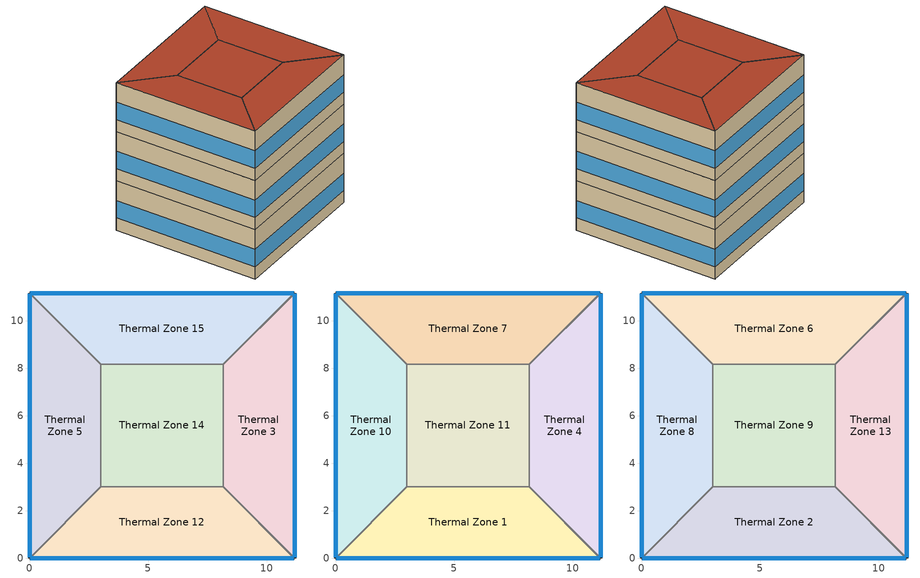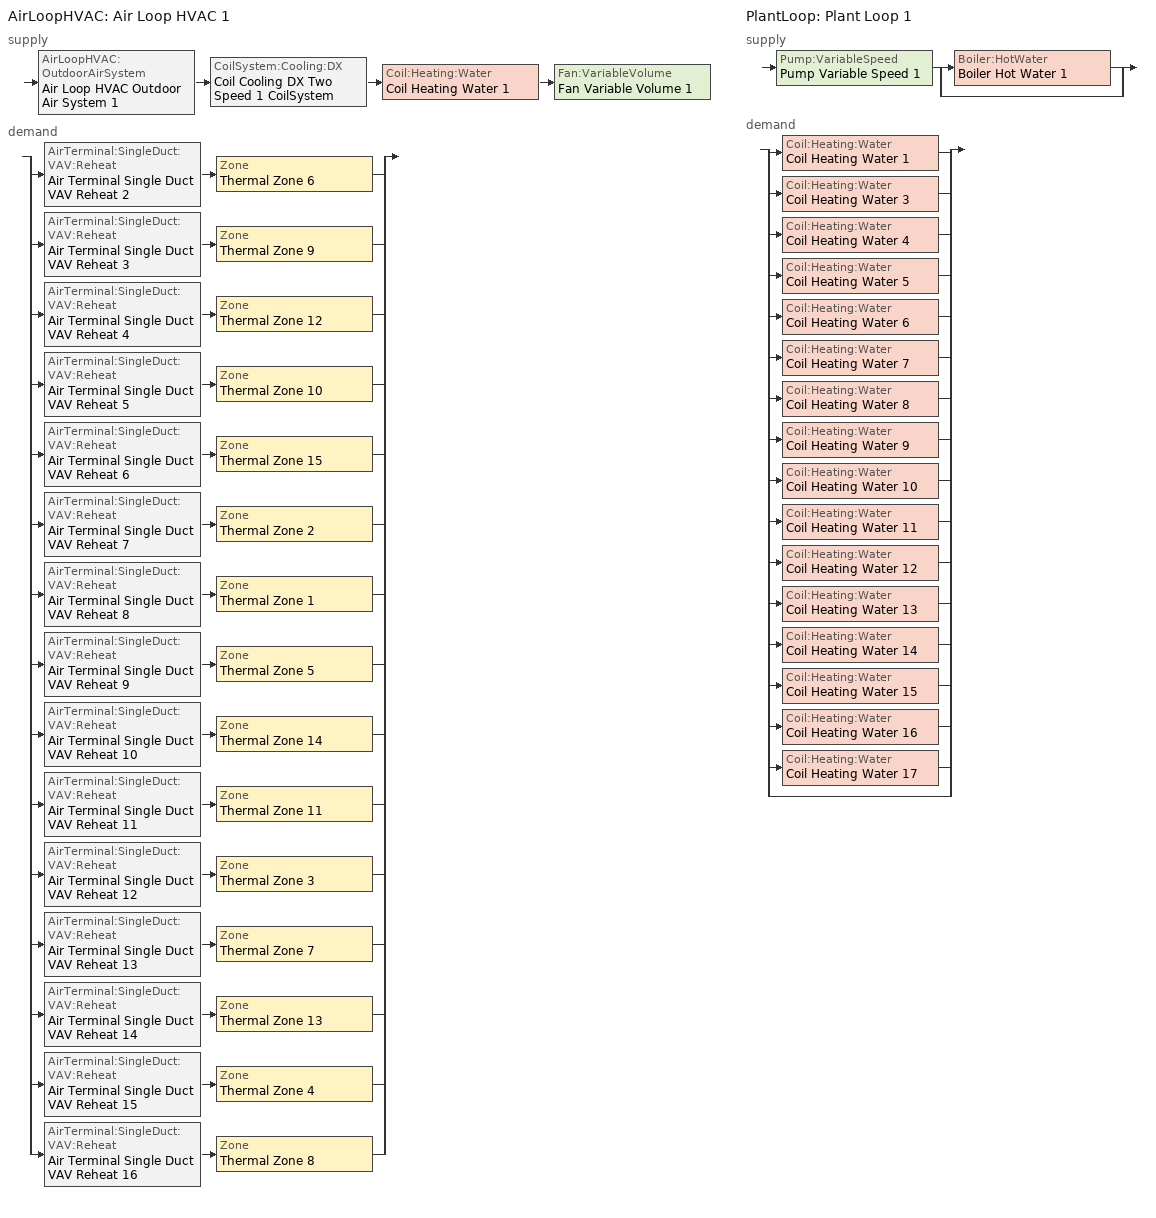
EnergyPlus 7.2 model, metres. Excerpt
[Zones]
Thermal Zone 5
 floor ground (000_ExtSlabCarpet_4in_ClimateZone 1-8): 0,0 0,11.18 3,8.18 3,3 z0
 wall outside (ASHRAE_189.1-2009_ExtWall_SteelFrame_ClimateZone 4-8): 0,11.18 0,0 z0:4
 wall to Thermal Zone 14 (000_Interior Wall): 3,3 3,8.18 z0:4
 wall to Thermal Zone 15 (000_Interior Wall): 3,8.18 0,11.18 z0:4
 wall to Thermal Zone 12 (000_Interior Wall): 0,0 3,3 z0:4
 window (ASHRAE_189.1-2009_ExtWindow_ClimateZone 4-5): 0,11.15 0,0.03 z1:2.41
Thermal Zone 12
 floor ground (000_ExtSlabCarpet_4in_ClimateZone 1-8): 11.18,0 0,0 3,3 8.18,3 z0
 wall outside (ASHRAE_189.1-2009_ExtWall_SteelFrame_ClimateZone 4-8): 0,0 11.18,0 z0:4
 wall to Thermal Zone 3 (000_Interior Wall): 11.18,0 8.18,3 z0:4
 wall to Thermal Zone 14 (000_Interior Wall): 8.18,3 3,3 z0:4
 window (ASHRAE_189.1-2009_ExtWindow_ClimateZone 4-5): 0.03,0 11.15,0 z1:2.41
Thermal Zone 14
 floor ground (000_ExtSlabCarpet_4in_ClimateZone 1-8): 3,3 3,8.18 8.18,8.18 8.18,3 z0
 wall to Thermal Zone 3 (000_Interior Wall): 8.18,3 8.18,8.18 z0:4
 wall to Thermal Zone 15 (000_Interior Wall): 8.18,8.18 3,8.18 z0:4
Thermal Zone 15
 floor ground (000_ExtSlabCarpet_4in_ClimateZone 1-8): 0,11.18 11.18,11.18 8.18,8.18 3,8.18 z0
 wall outside (ASHRAE_189.1-2009_ExtWall_SteelFrame_ClimateZone 4-8): 11.18,11.18 0,11.18 z0:4
 wall to Thermal Zone 3 (000_Interior Wall): 8.18,8.18 11.18,11.18 z0:4
 window (ASHRAE_189.1-2009_ExtWindow_ClimateZone 4-5): 11.15,11.18 0.03,11.18 z1:2.41
Thermal Zone 3
 floor ground (000_ExtSlabCarpet_4in_ClimateZone 1-8): 11.18,11.18 11.18,0 8.18,3 8.18,8.18 z0
 wall outside (ASHRAE_189.1-2009_ExtWall_SteelFrame_ClimateZone 4-8): 11.18,0 11.18,11.18 z0:4
 window (ASHRAE_189.1-2009_ExtWindow_ClimateZone 4-5): 11.18,0.03 11.18,11.15 z1:2.41
Thermal Zone 4
 floor to Thermal Zone 3 (000_Interior Floor): 11.18,11.18 11.18,0 8.18,3 8.18,8.18 z4
 wall outside (ASHRAE_189.1-2009_ExtWall_SteelFrame_ClimateZone 4-8): 11.18,0 11.18,11.18 z4:8
 wall to Thermal Zone 7 (000_Interior Wall): 11.18,11.18 8.18,8.18 z4:8
 wall to Thermal Zone 1 (000_Interior Wall): 8.18,3 11.18,0 z4:8
 wall to Thermal Zone 11 (000_Interior Wall): 8.18,8.18 8.18,3 z4:8
 window (ASHRAE_189.1-2009_ExtWindow_ClimateZone 4-5): 11.18,0.03 11.18,11.15 z5:6.41
Thermal Zone 1
 floor to Thermal Zone 12 (000_Interior Floor): 11.18,0 0,0 3,3 8.18,3 z4
 wall outside (ASHRAE_189.1-2009_ExtWall_SteelFrame_ClimateZone 4-8): 0,0 11.18,0 z4:8
 wall to Thermal Zone 10 (000_Interior Wall): 3,3 0,0 z4:8
 wall to Thermal Zone 11 (000_Interior Wall): 8.18,3 3,3 z4:8
 window (ASHRAE_189.1-2009_ExtWindow_ClimateZone 4-5): 0.03,0 11.15,0 z5:6.41
Thermal Zone 10
 floor to Thermal Zone 5 (000_Interior Floor): 0,0 0,11.18 3,8.18 3,3 z4
 wall outside (ASHRAE_189.1-2009_ExtWall_SteelFrame_ClimateZone 4-8): 0,11.18 0,0 z4:8
 wall to Thermal Zone 11 (000_Interior Wall): 3,3 3,8.18 z4:8
 wall to Thermal Zone 7 (000_Interior Wall): 3,8.18 0,11.18 z4:8
 window (ASHRAE_189.1-2009_ExtWindow_ClimateZone 4-5): 0,11.15 0,0.03 z5:6.41
Thermal Zone 11
 floor to Thermal Zone 14 (000_Interior Floor): 3,3 3,8.18 8.18,8.18 8.18,3 z4
 wall to Thermal Zone 7 (000_Interior Wall): 8.18,8.18 3,8.18 z4:8
Thermal Zone 7
 floor to Thermal Zone 15 (000_Interior Floor): 0,11.18 11.18,11.18 8.18,8.18 3,8.18 z4
 wall outside (ASHRAE_189.1-2009_ExtWall_SteelFrame_ClimateZone 4-8): 11.18,11.18 0,11.18 z4:8
 window (ASHRAE_189.1-2009_ExtWindow_ClimateZone 4-5): 11.15,11.18 0.03,11.18 z5:6.41
Thermal Zone 2
 floor to Thermal Zone 1 (000_Interior Floor): 11.18,0 0,0 3,3 8.18,3 z8
 wall outside (ASHRAE_189.1-2009_ExtWall_SteelFrame_ClimateZone 4-8): 0,0 11.18,0 z8:12
 wall to Thermal Zone 13 (000_Interior Wall): 11.18,0 8.18,3 z8:12
 wall to Thermal Zone 8 (000_Interior Wall): 3,3 0,0 z8:12
 wall to Thermal Zone 9 (000_Interior Wall): 8.18,3 3,3 z8:12
 window (ASHRAE_189.1-2009_ExtWindow_ClimateZone 4-5): 0.03,0 11.15,0 z9:10.41
 roof outside (ASHRAE_189.1-2009_ExtRoof_IEAD_ClimateZone 2-5): 8.18,3 3,3 0,0 11.18,0 z12
Thermal Zone 6
 floor to Thermal Zone 7 (000_Interior Floor): 0,11.18 11.18,11.18 8.18,8.18 3,8.18 z8
 wall outside (ASHRAE_189.1-2009_ExtWall_SteelFrame_ClimateZone 4-8): 11.18,11.18 0,11.18 z8:12
 wall to Thermal Zone 9 (000_Interior Wall): 3,8.18 8.18,8.18 z8:12
 wall to Thermal Zone 13 (000_Interior Wall): 8.18,8.18 11.18,11.18 z8:12
 wall to Thermal Zone 8 (000_Interior Wall): 0,11.18 3,8.18 z8:12
 window (ASHRAE_189.1-2009_ExtWindow_ClimateZone 4-5): 11.15,11.18 0.03,11.18 z9:10.41
 roof outside (ASHRAE_189.1-2009_ExtRoof_IEAD_ClimateZone 2-5): 3,8.18 8.18,8.18 11.18,11.18 0,11.18 z12
Thermal Zone 9
 floor to Thermal Zone 11 (000_Interior Floor): 3,3 3,8.18 8.18,8.18 8.18,3 z8
 wall to Thermal Zone 8 (000_Interior Wall): 3,8.18 3,3 z8:12
 wall to Thermal Zone 13 (000_Interior Wall): 8.18,3 8.18,8.18 z8:12
 roof outside (ASHRAE_189.1-2009_ExtRoof_IEAD_ClimateZone 2-5): 8.18,3 8.18,8.18 3,8.18 3,3 z12
Thermal Zone 8
 floor to Thermal Zone 10 (000_Interior Floor): 0,0 0,11.18 3,8.18 3,3 z8
 wall outside (ASHRAE_189.1-2009_ExtWall_SteelFrame_ClimateZone 4-8): 0,11.18 0,0 z8:12
 window (ASHRAE_189.1-2009_ExtWindow_ClimateZone 4-5): 0,11.15 0,0.03 z9:10.41
 roof outside (ASHRAE_189.1-2009_ExtRoof_IEAD_ClimateZone 2-5): 3,3 3,8.18 0,11.18 0,0 z12
Thermal Zone 13
 floor to Thermal Zone 4 (000_Interior Floor): 11.18,11.18 11.18,0 8.18,3 8.18,8.18 z8
 wall outside (ASHRAE_189.1-2009_ExtWall_SteelFrame_ClimateZone 4-8): 11.18,0 11.18,11.18 z8:12
 window (ASHRAE_189.1-2009_ExtWindow_ClimateZone 4-5): 11.18,0.03 11.18,11.15 z9:10.41
 roof outside (ASHRAE_189.1-2009_ExtRoof_IEAD_ClimateZone 2-5): 8.18,8.18 8.18,3 11.18,0 11.18,11.18 z12
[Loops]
AirLoopHVAC 'Air Loop HVAC 1'
 supply: AirLoopHVAC:OutdoorAirSystem 'Air Loop HVAC Outdoor Air System 1' > CoilSystem:Cooling:DX 'Coil Cooling DX Two Speed 1 CoilSystem' > Coil:Heating:Water 'Coil Heating Water 1' > Fan:VariableVolume 'Fan Variable Volume 1'
 demand: split
  | AirTerminal:SingleDuct:VAV:Reheat 'Air Terminal Single Duct VAV Reheat 2' > Zone 'Thermal Zone 6'
  | AirTerminal:SingleDuct:VAV:Reheat 'Air Terminal Single Duct VAV Reheat 3' > Zone 'Thermal Zone 9'
  | AirTerminal:SingleDuct:VAV:Reheat 'Air Terminal Single Duct VAV Reheat 4' > Zone 'Thermal Zone 12'
  | AirTerminal:SingleDuct:VAV:Reheat 'Air Terminal Single Duct VAV Reheat 5' > Zone 'Thermal Zone 10'
  | AirTerminal:SingleDuct:VAV:Reheat 'Air Terminal Single Duct VAV Reheat 6' > Zone 'Thermal Zone 15'
  | AirTerminal:SingleDuct:VAV:Reheat 'Air Terminal Single Duct VAV Reheat 7' > Zone 'Thermal Zone 2'
  | AirTerminal:SingleDuct:VAV:Reheat 'Air Terminal Single Duct VAV Reheat 8' > Zone 'Thermal Zone 1'
  | AirTerminal:SingleDuct:VAV:Reheat 'Air Terminal Single Duct VAV Reheat 9' > Zone 'Thermal Zone 5'
  | AirTerminal:SingleDuct:VAV:Reheat 'Air Terminal Single Duct VAV Reheat 10' > Zone 'Thermal Zone 14'
  | AirTerminal:SingleDuct:VAV:Reheat 'Air Terminal Single Duct VAV Reheat 11' > Zone 'Thermal Zone 11'
  | AirTerminal:SingleDuct:VAV:Reheat 'Air Terminal Single Duct VAV Reheat 12' > Zone 'Thermal Zone 3'
  | AirTerminal:SingleDuct:VAV:Reheat 'Air Terminal Single Duct VAV Reheat 13' > Zone 'Thermal Zone 7'
  | AirTerminal:SingleDuct:VAV:Reheat 'Air Terminal Single Duct VAV Reheat 14' > Zone 'Thermal Zone 13'
  | AirTerminal:SingleDuct:VAV:Reheat 'Air Terminal Single Duct VAV Reheat 15' > Zone 'Thermal Zone 4'
  | AirTerminal:SingleDuct:VAV:Reheat 'Air Terminal Single Duct VAV Reheat 16' > Zone 'Thermal Zone 8'
PlantLoop 'Plant Loop 1'
 supply: Pump:VariableSpeed 'Pump Variable Speed 1' > split
  | Boiler:HotWater 'Boiler Hot Water 1'
  | bypass
 demand: split
  | Coil:Heating:Water 'Coil Heating Water 1'
  | Coil:Heating:Water 'Coil Heating Water 3'
  | Coil:Heating:Water 'Coil Heating Water 4'
  | Coil:Heating:Water 'Coil Heating Water 5'
  | Coil:Heating:Water 'Coil Heating Water 6'
  | Coil:Heating:Water 'Coil Heating Water 7'
  | Coil:Heating:Water 'Coil Heating Water 8'
  | Coil:Heating:Water 'Coil Heating Water 9'
  | Coil:Heating:Water 'Coil Heating Water 10'
  | Coil:Heating:Water 'Coil Heating Water 11'
  | Coil:Heating:Water 'Coil Heating Water 12'
  | Coil:Heating:Water 'Coil Heating Water 13'
  | Coil:Heating:Water 'Coil Heating Water 14'
  | Coil:Heating:Water 'Coil Heating Water 15'
  | Coil:Heating:Water 'Coil Heating Water 16'
  | Coil:Heating:Water 'Coil Heating Water 17'
  | bypass
[Site:Location]
Sacramento Executive Arpt_CA_USA Design_Conditions: Latitude {deg}=38.5; Longitude {deg}=-121.5; Time Zone {hr}=-8; Elevation {m}=5
[SizingPeriod:DesignDay] Day of Month=21; Dry-Bulb Temperature Range Modifier Type=DefaultMultipliers; Barometric Pressure {Pa}=101265; Rain Indicator=No; Snow Indicator=No; Daylight Saving Time Indicator=No
Name | Month | Day Type | Maximum Dry-Bulb Temperature {C} | Daily Dry-Bulb Temperature Range {deltaC} | Humidity Condition Type | Wetbulb or DewPoint at Maximum Dry-Bulb {C} | Wind Speed {m/s} | Wind Direction {deg} | Solar Model Indicator | Sky Clearness | ASHRAE Clear Sky Optical Depth for Beam Irradiance (taub) | ASHRAE Clear Sky Optical Depth for Diffuse Irradiance (taud) | Enthalpy at Maximum Dry-Bulb {J/kg}
Sacramento Executive Arpt Ann Hum_n 99.6% Condns DP=>MCDB | 12 | WinterDesignDay | 10.8 | 0 | Dewpoint | -6.4 | 0.9 | 320 | ASHRAEClearSky | 0
Sacramento Executive Arpt Ann Clg .4% Condns DB=>MWB | 7 | SummerDesignDay | 37.9 | 18.1 | Wetbulb | 21.3 | 3.4 | 220 | ASHRAETau |  | 0.382 | 2.325
Sacramento Executive Arpt Ann Clg 2% Condns Enth=>MDB | 7 | SummerDesignDay | 32.5 | 18.1 | Enthalpy |  | 3.4 | 220 | ASHRAETau |  | 0.382 | 2.325 | 59000
Sacramento Executive Arpt Ann Clg .4% Condns Enth=>MDB | 7 | SummerDesignDay | 35.4 | 18.1 | Enthalpy |  | 3.4 | 220 | ASHRAETau |  | 0.382 | 2.325 | 66200
Sacramento Executive Arpt Ann Clg 1% Condns WB=>MDB | 7 | SummerDesignDay | 34 | 18.1 | Wetbulb | 21.5 | 3.4 | 220 | ASHRAETau |  | 0.382 | 2.325
Sacramento Executive Arpt Ann Htg 99.6% Condns DB | 12 | WinterDesignDay | -0.4 | 0 | Wetbulb | -0.4 | 0.9 | 320 | ASHRAEClearSky | 0
Sacramento Executive Arpt Ann Htg Wind 99.6% Condns WS=>MCDB | 12 | WinterDesignDay | 11.7 | 0 | Wetbulb | 11.7 | 11.6 | 320 | ASHRAEClearSky | 0
Sacramento Executive Arpt Ann Clg 2% Condns DB=>MWB | 7 | SummerDesignDay | 34.3 | 18.1 | Wetbulb | 19.8 | 3.4 | 220 | ASHRAETau |  | 0.382 | 2.325
Sacramento Executive Arpt Ann Clg 2% Condns DP=>MDB | 7 | SummerDesignDay | 25.4 | 18.1 | Dewpoint | 15.7 | 3.4 | 220 | ASHRAETau |  | 0.382 | 2.325
Sacramento Executive Arpt Ann Clg 1% Condns DP=>MDB | 7 | SummerDesignDay | 26.9 | 18.1 | Dewpoint | 16.5 | 3.4 | 220 | ASHRAETau |  | 0.382 | 2.325
Sacramento Executive Arpt Ann Clg .4% Condns WB=>MDB | 7 | SummerDesignDay | 35.5 | 18.1 | Wetbulb | 22.6 | 3.4 | 220 | ASHRAETau |  | 0.382 | 2.325
Sacramento Executive Arpt Ann Clg .4% Condns DP=>MDB | 7 | SummerDesignDay | 29.1 | 18.1 | Dewpoint | 17.7 | 3.4 | 220 | ASHRAETau |  | 0.382 | 2.325
Sacramento Executive Arpt Ann Htg 99% Condns DB | 12 | WinterDesignDay | 1 | 0 | Wetbulb | 1 | 0.9 | 320 | ASHRAEClearSky | 0
Sacramento Executive Arpt Ann Clg 1% Condns Enth=>MDB | 7 | SummerDesignDay | 34 | 18.1 | Enthalpy |  | 3.4 | 220 | ASHRAETau |  | 0.382 | 2.325 | 62200
Sacramento Executive Arpt Ann Clg 1% Condns DB=>MWB | 7 | SummerDesignDay | 36.2 | 18.1 | Wetbulb | 20.5 | 3.4 | 220 | ASHRAETau |  | 0.382 | 2.325
Sacramento Executive Arpt Ann Hum_n 99% Condns DP=>MCDB | 12 | WinterDesignDay | 10.5 | 0 | Dewpoint | -3.9 | 0.9 | 320 | ASHRAEClearSky | 0
Sacramento Executive Arpt Ann Htg Wind 99% Condns WS=>MCDB | 12 | WinterDesignDay | 11.4 | 0 | Wetbulb | 11.4 | 10.6 | 320 | ASHRAEClearSky | 0
Sacramento Executive Arpt Ann Clg 2% Condns WB=>MDB | 7 | SummerDesignDay | 32.5 | 18.1 | Wetbulb | 20.6 | 3.4 | 220 | ASHRAETau |  | 0.382 | 2.325
[Building]
Building 1
[Material] Thermal Absorptance=0.9
Name | Roughness | Thickness {m} | Conductivity {W/m-K} | Density {kg/m3} | Specific Heat {J/kg-K} | Solar Absorptance | Visible Absorptance
000_F16 Acoustic tile | MediumSmooth | 0.0191 | 0.06 | 368 | 590 | 0.7 | 0.7
000_G01a 19mm gypsum board | MediumSmooth | 0.019 | 0.16 | 800 | 1090 | 0.7 | 0.7
Roof Membrane | VeryRough | 0.0095 | 0.16 | 1121.29 | 1460 | 0.7 | 0.7
Wall Insulation [39] | MediumRough | 0.1184 | 0.045 | 265 | 836.8 | 0.7 | 0.7
Metal Decking | MediumSmooth | 0.0015 | 45.006 | 7680 | 418.4 | 0.7 | 0.3
MAT-CC05 4 HW CONCRETE | Rough | 0.1016 | 1.311 | 2240 | 836.8 | 0.7 | 0.7
000_M11 100mm lightweight concrete | MediumRough | 0.1016 | 0.53 | 1280 | 840 | 0.7 | 0.7
Roof Insulation [21] | MediumRough | 0.2105 | 0.049 | 265 | 836.8 | 0.7 | 0.7
1/2IN Gypsum | Smooth | 0.0127 | 0.16 | 784.9 | 830 | 0.92 | 0.92
[Material:AirGap]
Name | Thermal Resistance {m2-K/W}
000_F04 Wall air space resistance | 0.15
000_F05 Ceiling air space resistance | 0.18
[Material:NoMass] Thermal Absorptance=0.9; Solar Absorptance=0.7
Name | Roughness | Thermal Resistance {m2-K/W} | Visible Absorptance
CP02 CARPET PAD | VeryRough | 0.2165 | 0.8
MAT-SHEATH | Rough | 0.3626 | 0.7
[WindowMaterial:Glazing]
Theoretical Glass [207]: Optical Data Type=SpectralAverage; Thickness {m}=0.003; Solar Transmittance at Normal Incidence=0.3311; Front Side Solar Reflectance at Normal Incidence=0.6189; Back Side Solar Reflectance at Normal Incidence=0.6189; Visible Transmittance at Normal Incidence=0.44; Front Side Visible Reflectance at Normal Incidence=0.51; Back Side Visible Reflectance at Normal Incidence=0.51; Infrared Transmittance at Normal Incidence=0; Front Side Infrared Hemispherical Emissivity=0.9; Back Side Infrared Hemispherical Emissivity=0.9; Conductivity {W/m-K}=0.0133; Dirt Correction Factor for Solar and Visible Transmittance=1; Solar Diffusing=No
[Construction]
000_ExtSlabCarpet_4in_ClimateZone 1-8: MAT-CC05 4 HW CONCRETE, CP02 CARPET PAD
000_Interior Floor: 000_F16 Acoustic tile, 000_F05 Ceiling air space resistance, 000_M11 100mm lightweight concrete
000_Interior Wall: 000_G01a 19mm gypsum board, 000_F04 Wall air space resistance, 000_G01a 19mm gypsum board
ASHRAE_189.1-2009_ExtWindow_ClimateZone 4-5: Theoretical Glass [207]
ASHRAE_189.1-2009_ExtRoof_IEAD_ClimateZone 2-5: Roof Membrane, Roof Insulation [21], Metal Decking
ASHRAE_189.1-2009_ExtWall_SteelFrame_ClimateZone 4-8: MAT-SHEATH, Wall Insulation [39], 1/2IN Gypsum
[AirLoopHVAC]
Air Loop HVAC 1: Design Supply Air Flow Rate {m3/s}=AutoSize
[Sizing:System]
Air Loop HVAC 1: Type of Load to Size On=Sensible; Design Outdoor Air Flow Rate {m3/s}=Autosize; Minimum System Air Flow Ratio=0.3; Preheat Design Temperature {C}=7; Preheat Design Humidity Ratio {kgWater/kgDryAir}=0.008; Precool Design Temperature {C}=12.8; Precool Design Humidity Ratio {kgWater/kgDryAir}=0.008; Central Cooling Design Supply Air Temperature {C}=12.8; Central Heating Design Supply Air Temperature {C}=12.8; Sizing Option=NonCoincident; 100% Outdoor Air in Cooling=Yes; 100% Outdoor Air in Heating=Yes; Central Cooling Design Supply Air Humidity Ratio {kgWater/kgDryAir}=0.0085; Central Heating Design Supply Air Humidity Ratio {kgWater/kgDryAir}=0.008; Cooling Design Air Flow Method=DesignDay; Cooling Design Air Flow Rate {m3/s}=0; Heating Design Air Flow Method=DesignDay; Heating Design Air Flow Rate {m3/s}=0; System Outdoor Air Method=ZoneSum
[Controller:WaterCoil]
Controller Water Coil 1: Control Variable=Temperature; Action=Normal; Actuator Variable=Flow; Controller Convergence Tolerance {deltaC}=Autosize; Maximum Actuated Flow {m3/s}=Autosize; Minimum Actuated Flow {m3/s}=1e-07
[AvailabilityManager:Scheduled]
Name | Schedule
AvailabilityManager:Scheduled {bec549d7-ab17-4352-952f-513cfa780835} | Schedule:Compact {150a2086-70be-403f-b2cd-6265b798f042}
AvailabilityManager:Scheduled {79bbbb78-d30f-459c-8e12-12618931ad4c} | Schedule:Compact {4d85592c-4074-4b90-b4c2-d184c9745947}
[Controller:OutdoorAir]
Controller Outdoor Air 1: Minimum Outdoor Air Flow Rate {m3/s}=Autosize; Maximum Outdoor Air Flow Rate {m3/s}=Autosize; Economizer Control Type=FixedDryBulb; Economizer Control Action Type=ModulateFlow; Economizer Maximum Limit Dry-Bulb Temperature {C}=30; Economizer Maximum Limit Enthalpy {J/kg}=64000; Economizer Minimum Limit Dry-Bulb Temperature {C}=-100; Lockout Type=NoLockout; Minimum Limit Type=FixedMinimum; High Humidity Control=No; Control High Indoor Humidity Based on Outdoor Humidity Ratio=Yes; Heat Recovery Bypass Control Type=BypassWhenOAFlowGreaterThanMinimum
[SetpointManager:MixedAir] Control Variable=Temperature
Setpoint Manager Mixed Air 3; Setpoint Manager Mixed Air 2; Setpoint Manager Mixed Air 1
[CoilSystem:Cooling:DX]
Coil Cooling DX Two Speed 1 CoilSystem: Availability Schedule=Always_On; Cooling Coil=Coil Cooling DX Two Speed 1
[Coil:Cooling:DX:TwoSpeed]
Coil Cooling DX Two Speed 1: Availability Schedule=Always_On; Rated High Speed Total Cooling Capacity {W}=Autosize; Rated High Speed Sensible Heat Ratio=Autosize; Rated High Speed COP {W/W}=5.5; Rated High Speed Air Flow Rate {m3/s}=Autosize; Total Cooling Capacity Function of Temperature Curve=Curve Biquadratic 1; Total Cooling Capacity Function of Flow Fraction Curve=Curve Quadratic 1; Energy Input Ratio Function of Temperature Curve=Curve Biquadratic 2; Energy Input Ratio Function of Flow Fraction Curve=Curve Quadratic 2; Part Load Fraction Correlation Curve=Curve Quadratic 3; Rated Low Speed Total Cooling Capacity {W}=Autosize; Rated Low Speed Sensible Heat Ratio=0.69; Rated Low Speed COP {W/W}=6.6; Rated Low Speed Air Flow Rate {m3/s}=Autosize; Low Speed Total Cooling Capacity Function of Temperature Curve=Curve Biquadratic 3; Low Speed Energy Input Ratio Function of Temperature Curve=Curve Biquadratic 4; Condenser Type=AirCooled; High Speed Evaporative Condenser Effectiveness=0; Low Speed Evaporative Condenser Effectiveness=0; Basin Heater Capacity {W/K}=10; Basin Heater Setpoint Temperature {C}=2
[Coil:Heating:Water] Availability Schedule=Always_On; U-Factor Times Area Value {W/K}=Autosize; Maximum Water Flow Rate {m3/s}=Autosize; Performance Input Method=UFactorTimesAreaAndDesignWaterFlowRate; Rated Capacity {W}=Autosize; Rated Inlet Water Temperature {C}=82.2; Rated Inlet Air Temperature {C}=16.6; Rated Outlet Water Temperature {C}=71.1; Rated Outlet Air Temperature {C}=32.2; Rated Ratio for Air and Water Convection=0.5
Coil Heating Water 1; Coil Heating Water 3; Coil Heating Water 4; Coil Heating Water 5; Coil Heating Water 6; Coil Heating Water 7; Coil Heating Water 8; Coil Heating Water 9; Coil Heating Water 10; Coil Heating Water 11; Coil Heating Water 12; Coil Heating Water 13; Coil Heating Water 14; Coil Heating Water 15; Coil Heating Water 16; Coil Heating Water 17
[Fan:VariableVolume]
Fan Variable Volume 1: Availability Schedule=Always_On; Fan Efficiency=0.5; Pressure Rise {Pa}=500; Maximum Flow Rate {m3/s}=AutoSize; Fan Power Minimum Flow Rate Input Method=FixedFlowRate; Fan Power Minimum Flow Fraction=0; Fan Power Minimum Air Flow Rate {m3/s}=0; Motor Efficiency=0.93; Motor In Airstream Fraction=1; Fan Power Coefficient 1=0.0407599; Fan Power Coefficient 2=0.088045; Fan Power Coefficient 3=-0.0729261; Fan Power Coefficient 4=0.94374; Fan Power Coefficient 5=0
[SetpointManager:Scheduled] Control Variable=Temperature
Name | Schedule
Setpoint Manager Scheduled 1 | Deck_Temperature
Setpoint Manager Scheduled 2 | Hot_Water_Temperature
[AirTerminal:SingleDuct:VAV:Reheat] Availability Schedule=Always_On; Maximum Air Flow Rate {m3/s}=Autosize; Zone Minimum Air Flow Input Method=Constant; Constant Minimum Air Flow Fraction=0.3; Fixed Minimum Air Flow Rate {m3/s}=0.3; Maximum Hot Water or Steam Flow Rate {m3/s}=Autosize; Minimum Hot Water or Steam Flow Rate {m3/s}=0; Convergence Tolerance=0.001; Damper Heating Action=Normal; Maximum Flow per Zone Floor Area During Reheat {m3/s-m2}=Autocalculate; Maximum Flow Fraction During Reheat=Autocalculate; Maximum Reheat Air Temperature {C}=35
Name | Reheat Coil
Air Terminal Single Duct VAV Reheat 2 | Coil Heating Water 3
Air Terminal Single Duct VAV Reheat 3 | Coil Heating Water 4
Air Terminal Single Duct VAV Reheat 4 | Coil Heating Water 5
Air Terminal Single Duct VAV Reheat 5 | Coil Heating Water 6
Air Terminal Single Duct VAV Reheat 6 | Coil Heating Water 7
Air Terminal Single Duct VAV Reheat 7 | Coil Heating Water 8
Air Terminal Single Duct VAV Reheat 8 | Coil Heating Water 9
Air Terminal Single Duct VAV Reheat 9 | Coil Heating Water 10
Air Terminal Single Duct VAV Reheat 10 | Coil Heating Water 11
Air Terminal Single Duct VAV Reheat 11 | Coil Heating Water 12
Air Terminal Single Duct VAV Reheat 12 | Coil Heating Water 13
Air Terminal Single Duct VAV Reheat 13 | Coil Heating Water 14
Air Terminal Single Duct VAV Reheat 14 | Coil Heating Water 15
Air Terminal Single Duct VAV Reheat 15 | Coil Heating Water 16
Air Terminal Single Duct VAV Reheat 16 | Coil Heating Water 17
[PlantLoop]
Plant Loop 1: Fluid Type=Water; Plant Equipment Operation Scheme=Plant Loop 1 Operation Scheme List; Maximum Loop Temperature {C}=100; Minimum Loop Temperature {C}=0; Maximum Loop Flow Rate {m3/s}=Autosize; Minimum Loop Flow Rate {m3/s}=0; Plant Loop Volume {m3}=Autocalculate; Load Distribution Scheme=Optimal
[PlantEquipmentOperationSchemes]
Plant Loop 1 Operation Scheme List: Control Scheme Object Type 1=PlantEquipmentOperation:HeatingLoad; Control Scheme Name 1=Plant Loop 1 Heating Operation Scheme; Control Scheme Schedule Name 1=Plant Loop 1 On Schedule
[PlantEquipmentOperation:HeatingLoad]
Plant Loop 1 Heating Operation Scheme: Load Range Lower Limit 1 {W}=0; Load Range Upper Limit 1 {W}=1000000000; Range Equipment List Name 1=Plant Loop 1 Heating Equipment List
[PlantEquipmentList]
Plant Loop 1 Heating Equipment List: Boiler:HotWater, Boiler Hot Water 1
[Sizing:Plant]
Plant Loop 1: Loop Type=Heating; Design Loop Exit Temperature {C}=82; Loop Design Temperature Difference {deltaC}=11
[Pump:VariableSpeed]
Pump Variable Speed 1: Rated Flow Rate {m3/s}=Autosize; Rated Pump Head {Pa}=179352; Rated Power Consumption {W}=Autosize; Motor Efficiency=0.9; Fraction of Motor Inefficiencies to Fluid Stream=0; Coefficient 1 of the Part Load Performance Curve=0; Coefficient 2 of the Part Load Performance Curve=1; Coefficient 3 of the Part Load Performance Curve=0; Coefficient 4 of the Part Load Performance Curve=0; Minimum Flow Rate {m3/s}=0; Pump Control Type=Intermittent
[Boiler:HotWater]
Boiler Hot Water 1: Fuel Type=NaturalGas; Nominal Capacity {W}=Autosize; Nominal Thermal Efficiency=0.66; Design Water Outlet Temperature {C}=82; Design Water Flow Rate {m3/s}=Autosize; Minimum Part Load Ratio=0; Maximum Part Load Ratio=1; Optimum Part Load Ratio=1; Water Outlet Upper Temperature Limit {C}=99; Boiler Flow Mode=ConstantFlow; Parasitic Electric Load {W}=0; Sizing Factor=1
[Zone]
Thermal Zone 4; Thermal Zone 5; Thermal Zone 2; Thermal Zone 1; Thermal Zone 6; Thermal Zone 10; Thermal Zone 11; Thermal Zone 12; Thermal Zone 7; Thermal Zone 9; Thermal Zone 14; Thermal Zone 8; Thermal Zone 13; Thermal Zone 15; Thermal Zone 3
[ZoneControl:Thermostat] Control Object Type 1=ThermostatSetpoint:DualSetpoint; Control Name 1=Thermostat Setpoint Dual Setpoint 1
Name | Zone or ZoneList | Control Type Schedule
Thermal Zone 4 Thermostat | Thermal Zone 4 | Thermal Zone 4 Thermostat Schedule
Thermal Zone 5 Thermostat | Thermal Zone 5 | Thermal Zone 5 Thermostat Schedule
Thermal Zone 2 Thermostat | Thermal Zone 2 | Thermal Zone 2 Thermostat Schedule
Thermal Zone 1 Thermostat | Thermal Zone 1 | Thermal Zone 1 Thermostat Schedule
Thermal Zone 6 Thermostat | Thermal Zone 6 | Thermal Zone 6 Thermostat Schedule
Thermal Zone 10 Thermostat | Thermal Zone 10 | Thermal Zone 10 Thermostat Schedule
Thermal Zone 11 Thermostat | Thermal Zone 11 | Thermal Zone 11 Thermostat Schedule
Thermal Zone 12 Thermostat | Thermal Zone 12 | Thermal Zone 12 Thermostat Schedule
Thermal Zone 7 Thermostat | Thermal Zone 7 | Thermal Zone 7 Thermostat Schedule
Thermal Zone 9 Thermostat | Thermal Zone 9 | Thermal Zone 9 Thermostat Schedule
Thermal Zone 14 Thermostat | Thermal Zone 14 | Thermal Zone 14 Thermostat Schedule
Thermal Zone 8 Thermostat | Thermal Zone 8 | Thermal Zone 8 Thermostat Schedule
Thermal Zone 13 Thermostat | Thermal Zone 13 | Thermal Zone 13 Thermostat Schedule
Thermal Zone 15 Thermostat | Thermal Zone 15 | Thermal Zone 15 Thermostat Schedule
Thermal Zone 3 Thermostat | Thermal Zone 3 | Thermal Zone 3 Thermostat Schedule
[ThermostatSetpoint:DualSetpoint]
Thermostat Setpoint Dual Setpoint 1: Heating Setpoint Temperature Schedule=Heating Sch; Cooling Setpoint Temperature Schedule=Cooling Sch
[Zone equipment]
Thermal Zone 4: Air Terminal Single Duct VAV Reheat 15
Thermal Zone 5: Air Terminal Single Duct VAV Reheat 9
Thermal Zone 2: Air Terminal Single Duct VAV Reheat 7
Thermal Zone 1: Air Terminal Single Duct VAV Reheat 8
Thermal Zone 6: Air Terminal Single Duct VAV Reheat 2
Thermal Zone 10: Air Terminal Single Duct VAV Reheat 5
Thermal Zone 11: Air Terminal Single Duct VAV Reheat 11
Thermal Zone 12: Air Terminal Single Duct VAV Reheat 4
Thermal Zone 7: Air Terminal Single Duct VAV Reheat 13
Thermal Zone 9: Air Terminal Single Duct VAV Reheat 3
Thermal Zone 14: Air Terminal Single Duct VAV Reheat 10
Thermal Zone 8: Air Terminal Single Duct VAV Reheat 16
Thermal Zone 13: Air Terminal Single Duct VAV Reheat 14
Thermal Zone 15: Air Terminal Single Duct VAV Reheat 6
Thermal Zone 3: Air Terminal Single Duct VAV Reheat 12
[Sizing:Zone] Zone Cooling Design Supply Air Temperature Input Method=SupplyAirTemperature; Zone Cooling Design Supply Air Temperature {C}=14; Zone Heating Design Supply Air Temperature Input Method=SupplyAirTemperature; Zone Heating Design Supply Air Temperature {C}=40; Zone Cooling Design Supply Air Humidity Ratio {kgWater/kgDryAir}=0.0085; Zone Heating Design Supply Air Humidity Ratio {kgWater/kgDryAir}=0.008; Design Specification Outdoor Air Object=ASHRAE_90.1-2004 ClimateZone 1-8 SmallOffice WholeBuilding Ventilation; Cooling Design Air Flow Method=DesignDay; Cooling Design Air Flow Rate {m3/s}=0; Cooling Minimum Air Flow per Zone Floor Area {m3/s-m2}=0.000762; Cooling Minimum Air Flow {m3/s}=0; Cooling Minimum Air Flow Fraction=0; Heating Design Air Flow Method=DesignDay; Heating Design Air Flow Rate {m3/s}=0; Heating Maximum Air Flow per Zone Floor Area {m3/s-m2}=0.002032; Heating Maximum Air Flow {m3/s}=0.141576; Heating Maximum Air Flow Fraction=0.3
Thermal Zone 4; Thermal Zone 5; Thermal Zone 2; Thermal Zone 1; Thermal Zone 6; Thermal Zone 10; Thermal Zone 11; Thermal Zone 12; Thermal Zone 7; Thermal Zone 9; Thermal Zone 14; Thermal Zone 8; Thermal Zone 13; Thermal Zone 15; Thermal Zone 3
[DesignSpecification:OutdoorAir]
ASHRAE_90.1-2004 ClimateZone 1-8 SmallOffice WholeBuilding Ventilation: Outdoor Air Method=Sum; Outdoor Air Flow per Person {m3/s-person}=0.00943895; Outdoor Air Flow per Zone Floor Area {m3/s-m2}=0; Outdoor Air Flow per Zone {m3/s}=0; Outdoor Air Flow Air Changes per Hour {1/hr}=0
[Schedule:Day:Interval]
Deck_Temperature_Default; Deck_Temperature_Summer_Design_Day; Deck_Temperature_Winter_Design_Day: No, 24:00, 12.8
Always_On_Summer_Design_Day; Always_On_Winter_Design_Day; Always_On_Default: No, 24:00, 1
Hot_Water_Temperature_Default; Hot_Water_Temperature_Winter_Design_Day; Hot_Water_Temperature_Summer_Design_Day: No, 24:00, 67
Heating Sch Default: No, 24:00, 24
Cooling Sch Default: No, 24:00, 28
[Schedule:Week:Daily]
Schedule:Week:Daily {0f1d5bcf-739d-4a0a-9930-bfaaa21f5e3a}: Always_On_Default, Always_On_Default, Always_On_Default, Always_On_Default, Always_On_Default, Always_On_Default, Always_On_Default, Always_On_Default, Always_On_Summer_Design_Day, Always_On_Winter_Design_Day, Always_On_Default, Always_On_Default
Schedule:Week:Daily {06e32d79-fcb9-42d5-a9ac-e892fb2d8f68}: Deck_Temperature_Default, Deck_Temperature_Default, Deck_Temperature_Default, Deck_Temperature_Default, Deck_Temperature_Default, Deck_Temperature_Default, Deck_Temperature_Default, Deck_Temperature_Default, Deck_Temperature_Summer_Design_Day, Deck_Temperature_Winter_Design_Day, Deck_Temperature_Default, Deck_Temperature_Default
Schedule:Week:Daily {63d62f91-acff-465f-b429-1feef5f079dd}: Heating Sch Default, Heating Sch Default, Heating Sch Default, Heating Sch Default, Heating Sch Default, Heating Sch Default, Heating Sch Default, Heating Sch Default, Heating Sch Default, Heating Sch Default, Heating Sch Default, Heating Sch Default
Schedule:Week:Daily {c7a2cd41-4c28-4ff0-b4de-4428532d42ef}: Hot_Water_Temperature_Default, Hot_Water_Temperature_Default, Hot_Water_Temperature_Default, Hot_Water_Temperature_Default, Hot_Water_Temperature_Default, Hot_Water_Temperature_Default, Hot_Water_Temperature_Default, Hot_Water_Temperature_Default, Hot_Water_Temperature_Summer_Design_Day, Hot_Water_Temperature_Winter_Design_Day, Hot_Water_Temperature_Default, Hot_Water_Temperature_Default
Schedule:Week:Daily {9a7510bb-c8fc-4d9a-99b0-8e1411c85f07}: Cooling Sch Default, Cooling Sch Default, Cooling Sch Default, Cooling Sch Default, Cooling Sch Default, Cooling Sch Default, Cooling Sch Default, Cooling Sch Default, Cooling Sch Default, Cooling Sch Default, Cooling Sch Default, Cooling Sch Default
[Schedule:Year]
Always_On: Schedule:Week:Daily {0f1d5bcf-739d-4a0a-9930-bfaaa21f5e3a}, 1, 1, 12, 31
Deck_Temperature: Schedule:Week:Daily {06e32d79-fcb9-42d5-a9ac-e892fb2d8f68}, 1, 1, 12, 31
Heating Sch: Schedule:Week:Daily {63d62f91-acff-465f-b429-1feef5f079dd}, 1, 1, 12, 31
Hot_Water_Temperature: Schedule:Week:Daily {c7a2cd41-4c28-4ff0-b4de-4428532d42ef}, 1, 1, 12, 31
Cooling Sch: Schedule:Week:Daily {9a7510bb-c8fc-4d9a-99b0-8e1411c85f07}, 1, 1, 12, 31
[Schedule:Compact]
Schedule:Compact {150a2086-70be-403f-b2cd-6265b798f042}; Schedule:Compact {4d85592c-4074-4b90-b4c2-d184c9745947}; Plant Loop 1 On Schedule: Through: 12/31, For: AllDays, Until: 24:00, 1
Thermal Zone 4 Thermostat Schedule; Thermal Zone 5 Thermostat Schedule; Thermal Zone 2 Thermostat Schedule; Thermal Zone 1 Thermostat Schedule; Thermal Zone 6 Thermostat Schedule; Thermal Zone 10 Thermostat Schedule; Thermal Zone 11 Thermostat Schedule; Thermal Zone 12 Thermostat Schedule; Thermal Zone 7 Thermostat Schedule; Thermal Zone 9 Thermostat Schedule; Thermal Zone 14 Thermostat Schedule; Thermal Zone 8 Thermostat Schedule; Thermal Zone 13 Thermostat Schedule; Thermal Zone 15 Thermostat Schedule; Thermal Zone 3 Thermostat Schedule: Through: 12/31, For: AllDays, Until: 24:00, 4
[Curve:Biquadratic]
Name | Coefficient1 Constant | Coefficient2 x | Coefficient3 x**2 | Coefficient4 y | Coefficient5 y**2 | Coefficient6 x*y | Minimum Value of x {BasedOnField A2} | Maximum Value of x {BasedOnField A2} | Minimum Value of y {BasedOnField A3} | Maximum Value of y {BasedOnField A3}
Curve Biquadratic 1 | 0.42415 | 0.04426 | -0.00042 | 0.00333 | -8e-05 | -0.00021 | 17 | 22 | 13 | 46
Curve Biquadratic 2 | 1.23649 | -0.02431 | 0.00057 | -0.01434 | 0.00063 | -0.00038 | 17 | 22 | 13 | 46
Curve Biquadratic 3; Curve Biquadratic 4 | 0 | 0 | 0 | 0 | 0 | 0 | 0 | 1 | 0 | 1
[Curve:Quadratic]
Name | Coefficient1 Constant | Coefficient2 x | Coefficient3 x**2 | Minimum Value of x {BasedOnField A2} | Maximum Value of x {BasedOnField A2}
Curve Quadratic 1 | 0.77136 | 0.34053 | -0.11088 | 0.75918 | 1.13877
Curve Quadratic 2 | 1.2055 | -0.32953 | 0.12308 | 0.75918 | 1.13877
Curve Quadratic 3 | 0.771 | 0.229 | 0 | 0 | 1
